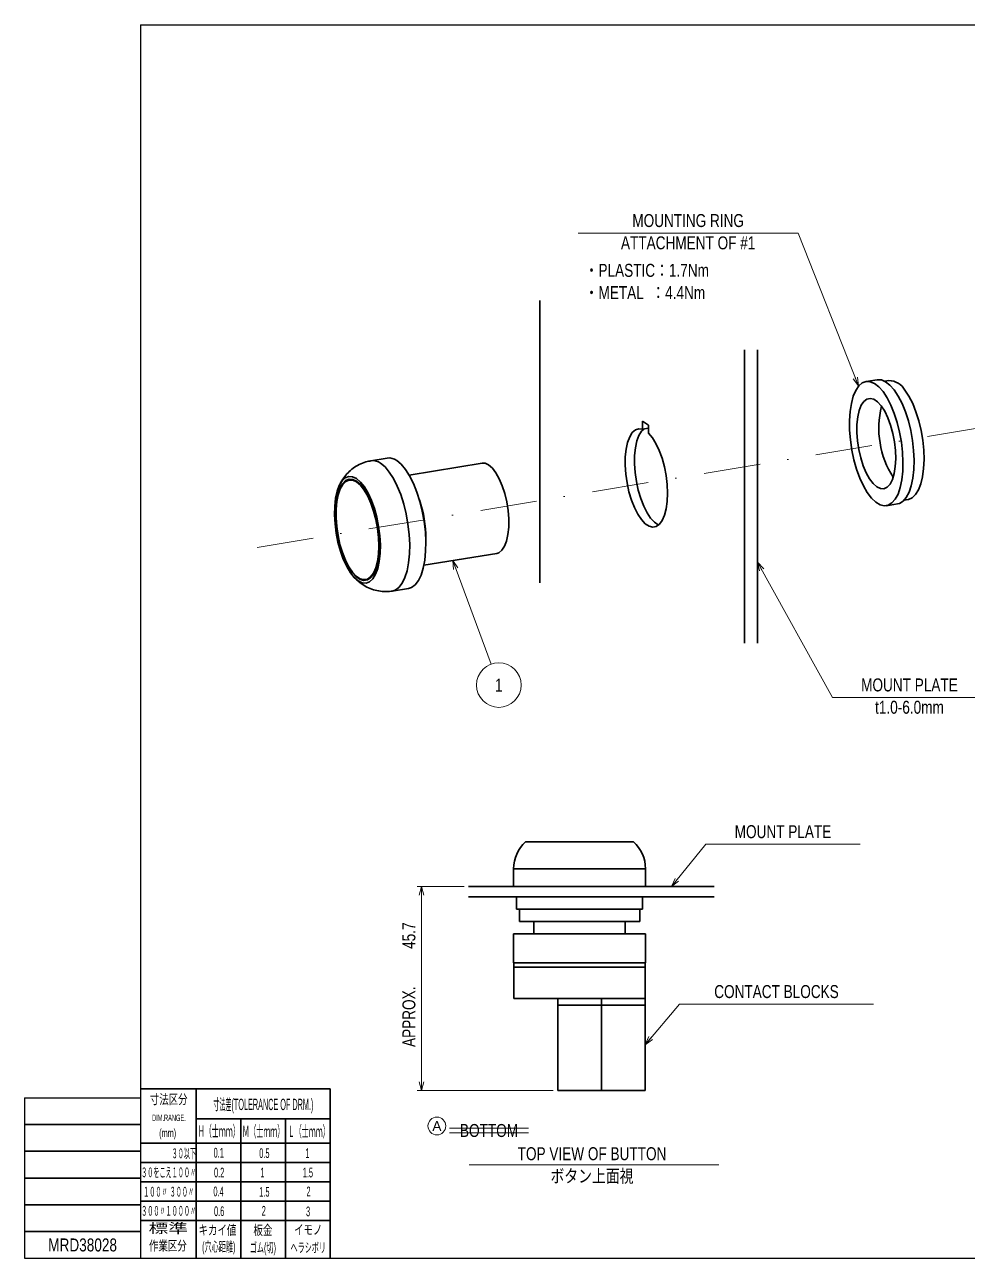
# Model space of a CAD drawing. Header units: millimetres. Extents: x 7 to 413, y 10 to 287.
# Drawn here: x 7 to 218.6, y 10.2 to 286.8 of the extents above; entities that cross this region are included whole.
import ezdxf
from ezdxf.enums import TextEntityAlignment as Align

# ---------------------------------------------------------------- set-up
doc = ezdxf.new("R2010")
doc.units = ezdxf.units.MM
doc.linetypes.add('DASHDOT', pattern=[25.3, 12.7, -6.3, 0, -6.3])
for name, color, linetype in [('GR01_01', 7, 'Continuous'), ('GR02_Layer1', 7, 'Continuous'), ('GR1_01', 7, 'Continuous'), ('図面枠D8M', 7, 'Continuous'), ('表題、部品表', 7, 'Continuous')]:
    doc.layers.add(name, color=color, linetype=linetype)
doc.styles.add('HG丸ｺﾞｼｯｸM-PRO', font='')
doc.styles.get('HG丸ｺﾞｼｯｸM-PRO').set_extended_font_data('HG丸ｺﾞｼｯｸM-PRO')

# ---------------------------------------------------------------- blocks, each defined once
blk = doc.blocks.new('BLKF023')
at = {"layer": '図面枠D8M', "color": 2, "linetype": 'Continuous', "lineweight": 25}
for p, q in [((33, 286.75), (413, 286.75)), ((33, 286.75), (33, 10.25)), ((7, 46.25), (7, 10.25)), ((7, 46.25), (33, 46.25)), ((7, 10.25), (413, 10.25))]:
    blk.add_line(p, q, dxfattribs=at)
at = {"layer": '図面枠D8M', "color": 3, "linetype": 'Continuous', "lineweight": 35}
for p, q in [((33, 48.25), (75.5, 48.25)), ((45.5, 48.25), (45.5, 10.25)), ((75.5, 48.25), (75.5, 10.25)), ((45.5, 41.55), (75.5, 41.55)), ((55.5, 41.55), (55.5, 10.25)), ((65.5, 41.55), (65.5, 10.25)), ((7, 40.25), (33, 40.25)), ((33, 36.05), (75.5, 36.05)), ((7, 34.25), (33, 34.25)), ((33, 31.72), (75.5, 31.72)), ((7, 28.25), (33, 28.25)), ((33, 27.4), (75.5, 27.4)), ((7, 22.25), (33, 22.25)), ((33, 23.07), (75.5, 23.07)), ((33, 18.75), (75.5, 18.75)), ((33, 16.25), (7, 16.25))]:
    blk.add_line(p, q, dxfattribs=at)
at = {"layer": '図面枠D8M', "color": 4, "linetype": 'Continuous', "lineweight": 13, "style": 'HG丸ｺﾞｼｯｸM-PRO'}
for s, height, width, p in [('寸法区分', 2.182, 0.692256, (39.31, 44.15)), ('(mm)', 1.818, 0.619256, (39.07, 36.89)), ('標準', 2.182, 1.489301, (39.21, 15.25)), ('作業区分', 2.182, 0.692256, (39.12, 11.35)), ('(穴心距離)', 2.182, 0.521231, (50.53, 11.11)), ('ゴム(切)', 2.182, 0.521232, (60.43, 10.92)), ('ヘラシボリ', 2.182, 0.521228, (70.61, 10.92))]:
    blk.add_text(s, height=height, dxfattribs=dict(at, width=width)).set_placement(p, align=Align.BOTTOM_CENTER)
for s, height, width, p in [('寸法差(TOLERANCE OF DRM.)', 2.5455, 0.382528, (60.52, 44.75)), ('DIM.RANGE.', 1.455, 0.522543, (39.35, 41.74)), ('Ｈ（士ｍｍ）', 2.545, 0.439786, (50.53, 38.76)), ('Ｍ（士ｍｍ）', 2.545, 0.439786, (60.52, 38.71)), ('Ｌ（士ｍｍ）', 2.545, 0.439786, (70.7, 38.71)), ('３０以下', 2.182, 0.44793, (42.7, 33.77)), ('0.1', 2.182, 0.522424, (50.53, 33.92)), ('0.5', 2.182, 0.522424, (60.76, 33.82)), ('1', 2.18, 0.521199, (70.42, 33.82)), ('３０をこえ１００〃', 2.182, 0.44793, (39.29, 29.52)), ('0.2', 2.182, 0.522424, (50.62, 29.48)), ('1', 2.18, 0.521199, (60.33, 29.48)), ('1.5', 2.182, 0.522424, (70.52, 29.48)), ('１００〃 ３００〃', 2.182, 0.448161, (39.29, 25.18)), ('0.4', 2.182, 0.522424, (50.48, 25.24)), ('1.5', 2.182, 0.522424, (60.76, 25.15)), ('2', 2.18, 0.521199, (70.66, 25.24)), ('３００〃１０００〃', 2.182, 0.44793, (39.29, 20.89)), ('0.6', 2.182, 0.522424, (50.62, 20.81)), ('2', 2.18, 0.521199, (60.62, 20.9)), ('3', 2.18, 0.521199, (70.56, 20.76)), ('キカイ値', 2.182, 0.692256, (50.24, 16.58)), ('板金', 2.182, 0.692256, (60.43, 16.58)), ('イモノ', 2.182, 0.692256, (70.61, 16.67))]:
    blk.add_text(s, height=height, dxfattribs=dict(at, width=width)).set_placement(p, align=Align.MIDDLE_CENTER)
blk = doc.blocks.new('BLKF026')
at = {"layer": 'GR01_01', "color": 3, "linetype": 'Continuous', "lineweight": 35}
for p, q in [((192.84, 203.46), (193.4, 204.77)), ((193.4, 204.77), (194.08, 205.78)), ((194.08, 205.78), (194.86, 206.45)), ((194.86, 206.45), (195.72, 206.77)), ((195.72, 206.77), (196.64, 206.73)), ((196.64, 206.73), (197.6, 206.33)), ((197.6, 206.33), (198.56, 205.58)), ((198.56, 205.58), (199.51, 204.5)), ((192.12, 200.04), (192.41, 201.87)), ((192.41, 201.87), (192.84, 203.46)), ((199.51, 204.5), (200.42, 203.12)), ((200.42, 203.12), (201.27, 201.47)), ((191.99, 198.03), (192.12, 200.04)), ((201.27, 201.47), (202.03, 199.6)), ((202.03, 199.6), (202.69, 197.56)), ((192.01, 195.89), (191.99, 198.03)), ((202.69, 197.56), (203.22, 195.39)), ((192.19, 193.67), (192.01, 195.89)), ((192.52, 191.42), (192.19, 193.67)), ((203.22, 195.39), (203.62, 193.16)), ((192.99, 189.22), (192.52, 191.42)), ((203.62, 193.16), (203.88, 190.92)), ((203.88, 190.92), (203.98, 188.73)), ((193.58, 187.11), (192.99, 189.22)), ((203.98, 188.73), (203.92, 186.64)), ((194.3, 185.14), (193.58, 187.11)), ((203.92, 186.64), (203.71, 184.72)), ((195.1, 183.38), (194.3, 185.14)), ((195.98, 181.86), (195.1, 183.38)), ((203.36, 183.01), (202.86, 181.55)), ((203.71, 184.72), (203.36, 183.01)), ((196.92, 180.62), (195.98, 181.86)), ((197.88, 179.71), (196.92, 180.62)), ((202.24, 180.39), (201.5, 179.55)), ((202.86, 181.55), (202.24, 180.39)), ((198.84, 179.13), (197.88, 179.71)), ((199.78, 178.91), (198.84, 179.13)), ((200.68, 179.05), (199.78, 178.91)), ((201.5, 179.55), (200.68, 179.05))]:
    blk.add_line(p, q, dxfattribs=at)
blk = doc.blocks.new('BLKF027')
at = {"layer": 'GR01_01', "color": 3, "linetype": 'Continuous', "lineweight": 35}
for p, q in [((195.19, 202.3), (194.61, 201.44)), ((195.88, 202.83), (195.19, 202.3)), ((196.64, 202.99), (195.88, 202.83)), ((197.45, 202.78), (196.64, 202.99)), ((198.28, 202.22), (197.45, 202.78)), ((199.09, 201.32), (198.28, 202.22)), ((194.14, 200.26), (193.82, 198.82)), ((194.61, 201.44), (194.14, 200.26)), ((199.87, 200.11), (199.09, 201.32)), ((200.58, 198.64), (199.87, 200.11)), ((193.65, 197.16), (193.63, 195.35)), ((193.82, 198.82), (193.65, 197.16)), ((201.2, 196.96), (200.58, 198.64)), ((201.7, 195.13), (201.2, 196.96)), ((193.63, 195.35), (193.77, 193.45)), ((202.06, 193.22), (201.7, 195.13)), ((193.77, 193.45), (194.06, 191.52)), ((194.06, 191.52), (194.5, 189.64)), ((202.28, 191.3), (202.06, 193.22)), ((202.34, 189.43), (202.28, 191.3)), ((194.5, 189.64), (195.06, 187.88)), ((202.24, 187.69), (202.34, 189.43)), ((195.06, 187.88), (195.72, 186.3)), ((195.72, 186.3), (196.47, 184.95)), ((201.6, 184.81), (201.99, 186.13)), ((201.99, 186.13), (202.24, 187.69)), ((196.47, 184.95), (197.27, 183.89)), ((197.27, 183.89), (198.1, 183.16)), ((198.1, 183.16), (198.92, 182.77)), ((198.92, 182.77), (199.71, 182.75)), ((199.71, 182.75), (200.44, 183.09)), ((200.44, 183.09), (201.07, 183.79)), ((201.07, 183.79), (201.6, 184.81))]:
    blk.add_line(p, q, dxfattribs=at)
blk = doc.blocks.new('BLKF028')
at = {"layer": 'GR01_01', "color": 3, "linetype": 'Continuous', "lineweight": 35}
for p, q in [((198.21, 207.18), (198.19, 207.17)), ((199.13, 207.13), (198.21, 207.18)), ((200.09, 206.73), (199.13, 207.13)), ((201.05, 205.98), (200.09, 206.73)), ((202, 204.91), (201.05, 205.98))]:
    blk.add_line(p, q, dxfattribs=at)
blk = doc.blocks.new('BLKF029')
at = {"layer": 'GR01_01', "color": 3, "linetype": 'Continuous', "lineweight": 35}
for p, q in [((202.91, 203.52), (202, 204.91)), ((203.76, 201.88), (202.91, 203.52)), ((204.52, 200.01), (203.76, 201.88)), ((205.18, 197.96), (204.52, 200.01)), ((205.71, 195.8), (205.18, 197.96)), ((206.11, 193.56), (205.71, 195.8)), ((206.37, 191.32), (206.11, 193.56)), ((206.47, 189.13), (206.37, 191.32)), ((206.41, 187.05), (206.47, 189.13)), ((206.2, 185.13), (206.41, 187.05)), ((205.35, 181.96), (205.84, 183.42)), ((205.84, 183.42), (206.2, 185.13)), ((203.17, 179.46), (203.99, 179.95)), ((203.99, 179.95), (204.72, 180.79)), ((204.72, 180.79), (205.35, 181.96)), ((202.74, 179.34), (203.17, 179.46))]:
    blk.add_line(p, q, dxfattribs=at)
blk = doc.blocks.new('BLKF030')
at = {"layer": 'GR01_01', "color": 3, "linetype": 'Continuous', "lineweight": 35}
for p, q in [((205.32, 203.46), (204.42, 204.82)), ((206.15, 201.83), (205.32, 203.46)), ((206.89, 199.98), (206.15, 201.83)), ((207.53, 197.96), (206.89, 199.98)), ((208.04, 195.82), (207.53, 197.96)), ((208.41, 193.62), (208.04, 195.82)), ((208.63, 191.42), (208.41, 193.62)), ((208.7, 189.29), (208.63, 191.42)), ((208.61, 187.27), (208.7, 189.29)), ((207.98, 183.81), (208.37, 185.43)), ((208.37, 185.43), (208.61, 187.27)), ((207.45, 182.46), (207.98, 183.81)), ((205.14, 180.34), (205.21, 180.36)), ((205.21, 180.36), (206.05, 180.71)), ((206.05, 180.71), (206.8, 181.42)), ((206.8, 181.42), (207.45, 182.46))]:
    blk.add_line(p, q, dxfattribs=at)
blk = doc.blocks.new('BLKF031')
at = {"layer": 'GR01_01', "color": 3, "linetype": 'Continuous', "lineweight": 35}
for p, q in [((142.69, 194.36), (142.22, 193.11)), ((143.28, 195.31), (142.69, 194.36)), ((143.97, 195.92), (143.28, 195.31)), ((144.74, 196.17), (143.97, 195.92)), ((145.57, 196.07), (144.74, 196.17)), ((147.78, 194.17), (146.93, 195.17)), ((148.58, 192.88), (147.78, 194.17)), ((141.89, 191.6), (141.71, 189.88)), ((142.22, 193.11), (141.89, 191.6)), ((149.31, 191.33), (148.58, 192.88)), ((149.94, 189.58), (149.31, 191.33)), ((141.71, 189.88), (141.69, 188)), ((150.46, 187.68), (149.94, 189.58)), ((141.69, 188), (141.82, 186.03)), ((141.82, 186.03), (142.1, 184.03)), ((150.84, 185.7), (150.46, 187.68)), ((151.08, 183.7), (150.84, 185.7)), ((142.1, 184.03), (142.53, 182.07)), ((151.17, 181.75), (151.08, 183.7)), ((142.53, 182.07), (143.08, 180.2)), ((143.08, 180.2), (143.75, 178.51)), ((150.87, 178.24), (151.1, 179.91)), ((151.1, 179.91), (151.17, 181.75)), ((143.75, 178.51), (144.5, 177.03)), ((144.5, 177.03), (145.31, 175.81)), ((150.5, 176.8), (150.87, 178.24)), ((145.31, 175.81), (146.16, 174.91)), ((146.16, 174.91), (147.02, 174.34)), ((147.02, 174.34), (147.87, 174.13)), ((147.87, 174.13), (148.66, 174.28)), ((148.66, 174.28), (149.38, 174.79)), ((149.38, 174.79), (150, 175.64)), ((150, 175.64), (150.5, 176.8))]:
    blk.add_line(p, q, dxfattribs=at)
blk = doc.blocks.new('BLKF032')
at = {"layer": 'GR01_01', "color": 3, "linetype": 'Continuous', "lineweight": 35}
for p, q in [((144.3, 193.45), (144.77, 194.7)), ((144.77, 194.7), (145.36, 195.65)), ((145.36, 195.65), (145.84, 196.11)), ((143.79, 190.22), (143.97, 191.94)), ((143.97, 191.94), (144.3, 193.45)), ((143.77, 188.34), (143.79, 190.22)), ((143.9, 186.37), (143.77, 188.34)), ((144.19, 184.37), (143.9, 186.37)), ((144.61, 182.41), (144.19, 184.37)), ((145.16, 180.54), (144.61, 182.41)), ((145.83, 178.85), (145.16, 180.54)), ((146.58, 177.37), (145.83, 178.85)), ((147.39, 176.15), (146.58, 177.37)), ((148.25, 175.25), (147.39, 176.15)), ((149.11, 174.68), (148.25, 175.25)), ((149.21, 174.64), (149.11, 174.68))]:
    blk.add_line(p, q, dxfattribs=at)
blk = doc.blocks.new('BLKF038')
at = {"layer": 'GR01_01', "color": 3, "linetype": 'Continuous', "lineweight": 35}
for p, q in [((78.89, 185.16), (79.69, 185.47)), ((79.69, 185.47), (80.55, 185.41)), ((80.55, 185.41), (81.44, 185)), ((77.08, 182.2), (77.57, 183.5)), ((77.57, 183.5), (78.18, 184.49)), ((78.18, 184.49), (78.89, 185.16)), ((81.44, 185), (82.34, 184.23)), ((82.34, 184.23), (83.21, 183.14)), ((83.21, 183.14), (84.04, 181.76)), ((76.53, 178.86), (76.73, 180.64)), ((76.73, 180.64), (77.08, 182.2)), ((84.04, 181.76), (84.79, 180.13)), ((84.79, 180.13), (85.45, 178.3)), ((76.49, 176.92), (76.53, 178.86)), ((85.45, 178.3), (85.99, 176.33)), ((76.6, 174.88), (76.49, 176.92)), ((76.86, 172.8), (76.6, 174.88)), ((85.99, 176.33), (86.39, 174.26)), ((86.39, 174.26), (86.66, 172.18)), ((77.27, 170.73), (76.86, 172.8)), ((86.66, 172.18), (86.77, 170.14)), ((77.81, 168.76), (77.27, 170.73)), ((78.46, 166.93), (77.81, 168.76)), ((86.77, 170.14), (86.72, 168.2)), ((79.22, 165.29), (78.46, 166.93)), ((86.52, 166.42), (86.17, 164.86)), ((86.72, 168.2), (86.52, 166.42)), ((80.04, 163.91), (79.22, 165.29)), ((80.92, 162.83), (80.04, 163.91)), ((85.68, 163.56), (85.07, 162.56)), ((86.17, 164.86), (85.68, 163.56)), ((81.81, 162.06), (80.92, 162.83)), ((82.7, 161.65), (81.81, 162.06)), ((83.56, 161.59), (82.7, 161.65)), ((84.36, 161.9), (83.56, 161.59)), ((85.07, 162.56), (84.36, 161.9))]:
    blk.add_line(p, q, dxfattribs=at)
blk = doc.blocks.new('BLKF039')
at = {"layer": 'GR01_01', "color": 3, "linetype": 'Continuous', "lineweight": 35}
for p, q in [((91.44, 188.22), (90.45, 189.04)), ((92.4, 187.07), (91.44, 188.22)), ((93.33, 185.63), (92.4, 187.07)), ((94.19, 183.92), (93.33, 185.63)), ((94.96, 182), (94.19, 183.92)), ((95.63, 179.9), (94.96, 182)), ((96.18, 177.68), (95.63, 179.9)), ((96.59, 175.4), (96.18, 177.68)), ((96.86, 173.1), (96.59, 175.4)), ((96.97, 170.86), (96.86, 173.1)), ((96.73, 166.72), (96.93, 168.71)), ((96.93, 168.71), (96.97, 170.86)), ((96.39, 164.94), (96.73, 166.72)), ((95.29, 162.15), (95.9, 163.4)), ((95.9, 163.4), (96.39, 164.94)), ((93.06, 160.4), (93.74, 160.62)), ((93.74, 160.62), (94.56, 161.21)), ((94.56, 161.21), (95.29, 162.15))]:
    blk.add_line(p, q, dxfattribs=at)
blk = doc.blocks.new('BLKF040')
at = {"layer": 'GR01_01', "color": 3, "linetype": 'Continuous', "lineweight": 35}
for p, q in [((77.69, 182.85), (77.24, 181.54)), ((78.28, 183.87), (77.69, 182.85)), ((78.97, 184.55), (78.28, 183.87)), ((79.74, 184.87), (78.97, 184.55)), ((80.58, 184.84), (79.74, 184.87)), ((81.45, 184.44), (80.58, 184.84)), ((82.33, 183.68), (81.45, 184.44)), ((83.18, 182.61), (82.33, 183.68)), ((83.98, 181.24), (83.18, 182.61)), ((76.92, 179.97), (76.76, 178.19)), ((77.24, 181.54), (76.92, 179.97)), ((84.71, 179.62), (83.98, 181.24)), ((76.76, 178.19), (76.75, 176.26)), ((85.34, 177.81), (84.71, 179.62)), ((85.85, 175.86), (85.34, 177.81)), ((76.75, 176.26), (76.9, 174.25)), ((76.9, 174.25), (77.2, 172.21)), ((86.22, 173.83), (85.85, 175.86)), ((77.2, 172.21), (77.64, 170.21)), ((86.45, 171.8), (86.22, 173.83)), ((86.52, 169.82), (86.45, 171.8)), ((77.64, 170.21), (78.21, 168.32)), ((86.43, 167.96), (86.52, 169.82)), ((78.21, 168.32), (78.9, 166.6)), ((78.9, 166.6), (79.66, 165.1)), ((85.8, 164.83), (86.19, 166.28)), ((86.19, 166.28), (86.43, 167.96)), ((79.66, 165.1), (80.5, 163.87)), ((80.5, 163.87), (81.36, 162.96)), ((84.64, 162.81), (85.28, 163.66)), ((85.28, 163.66), (85.8, 164.83)), ((81.36, 162.96), (82.24, 162.38)), ((82.24, 162.38), (83.1, 162.16)), ((83.1, 162.16), (83.91, 162.3)), ((83.91, 162.3), (84.64, 162.81))]:
    blk.add_line(p, q, dxfattribs=at)
blk = doc.blocks.new('BLKF041')
at = {"layer": 'GR01_01', "color": 3, "linetype": 'Continuous', "lineweight": 35}
for p, q in [((77.31, 181.4), (77.76, 182.69)), ((77.76, 182.69), (78.33, 183.69)), ((78.33, 183.69), (79.01, 184.36)), ((79.01, 184.36), (79.78, 184.68)), ((79.78, 184.68), (80.6, 184.64)), ((80.6, 184.64), (81.45, 184.25)), ((81.45, 184.25), (82.31, 183.51)), ((82.31, 183.51), (83.15, 182.45)), ((76.84, 178.11), (77, 179.86)), ((77, 179.86), (77.31, 181.4)), ((83.15, 182.45), (83.94, 181.1)), ((83.94, 181.1), (84.66, 179.51)), ((76.83, 176.22), (76.84, 178.11)), ((84.66, 179.51), (85.27, 177.73)), ((85.27, 177.73), (85.77, 175.82)), ((76.98, 174.24), (76.83, 176.22)), ((77.28, 172.23), (76.98, 174.24)), ((85.77, 175.82), (86.14, 173.83)), ((77.71, 170.27), (77.28, 172.23)), ((86.14, 173.83), (86.36, 171.83)), ((86.36, 171.83), (86.43, 169.88)), ((78.27, 168.42), (77.71, 170.27)), ((86.43, 169.88), (86.35, 168.05)), ((78.94, 166.72), (78.27, 168.42)), ((79.7, 165.25), (78.94, 166.72)), ((86.11, 166.4), (85.73, 164.98)), ((86.35, 168.05), (86.11, 166.4)), ((80.52, 164.04), (79.7, 165.25)), ((81.37, 163.14), (80.52, 164.04)), ((82.23, 162.57), (81.37, 163.14)), ((85.22, 163.83), (84.59, 163)), ((85.73, 164.98), (85.22, 163.83)), ((83.07, 162.36), (82.23, 162.57)), ((83.87, 162.5), (83.07, 162.36)), ((84.59, 163), (83.87, 162.5))]:
    blk.add_line(p, q, dxfattribs=at)
blk = doc.blocks.new('BLKF042')
at = {"layer": 'GR01_01', "color": 3, "linetype": 'Continuous', "lineweight": 35}
for p, q in [((111.89, 187.37), (111.06, 188.09)), ((112.69, 186.32), (111.89, 187.37)), ((113.44, 184.99), (112.69, 186.32)), ((114.11, 183.42), (113.44, 184.99)), ((114.68, 181.66), (114.11, 183.42)), ((115.12, 179.79), (114.68, 181.66)), ((115.42, 177.87), (115.12, 179.79)), ((115.56, 175.96), (115.42, 177.87)), ((115.56, 174.14), (115.56, 175.96)), ((115.07, 171.02), (115.39, 172.47)), ((115.39, 172.47), (115.56, 174.14)), ((113.36, 168.41), (114.04, 168.95)), ((114.04, 168.95), (114.62, 169.83)), ((114.62, 169.83), (115.07, 171.02)), ((112.87, 168.25), (113.36, 168.41))]:
    blk.add_line(p, q, dxfattribs=at)
blk = doc.blocks.new('BLKF043')
at = {"layer": 'GR01_01', "color": 3, "linetype": 'Continuous', "lineweight": 35}
for p, q in [((86.83, 188.45), (87.82, 187.63)), ((87.82, 187.63), (88.78, 186.48)), ((88.78, 186.48), (89.71, 185.04)), ((89.71, 185.04), (90.57, 183.33)), ((90.57, 183.33), (91.34, 181.41)), ((91.34, 181.41), (92.01, 179.31)), ((92.01, 179.31), (92.56, 177.09)), ((92.56, 177.09), (92.97, 174.81)), ((92.97, 174.81), (93.24, 172.51)), ((93.24, 172.51), (93.35, 170.27)), ((93.35, 170.27), (93.31, 168.12)), ((93.11, 166.13), (92.77, 164.35)), ((93.31, 168.12), (93.11, 166.13)), ((92.77, 164.35), (92.28, 162.81)), ((90.94, 160.62), (90.12, 160.03)), ((91.67, 161.56), (90.94, 160.62)), ((92.28, 162.81), (91.67, 161.56)), ((90.12, 160.03), (89.45, 159.81))]:
    blk.add_line(p, q, dxfattribs=at)
blk = doc.blocks.new('FXTIP_ARROW_S')
at = {"color": 0, "linetype": 'Continuous', "lineweight": -2}
for q in [(-1, 0), (-0.97, 0.26), (-0.97, -0.26)]:
    blk.add_line((0, 0), q, dxfattribs=at)
blk = doc.blocks.new('FXTIP_ARROW_E')
at = {"color": 0, "linetype": 'Continuous', "lineweight": -2}
for q in [(-1, 0), (-0.97, 0.26), (-0.97, -0.26)]:
    blk.add_line((0, 0), q, dxfattribs=at)
blk = doc.blocks.new('BLKF053')
at = {"layer": 'GR1_01', "color": 4, "linetype": 'Continuous', "lineweight": 13}
blk.add_circle((99.45, 39.91), 2, dxfattribs=at)
at = {"layer": 'GR1_01', "color": 4, "linetype": 'Continuous', "lineweight": 13, "style": 'HG丸ｺﾞｼｯｸM-PRO', "width": 1.042301}
blk.add_text('A', height=2.18, dxfattribs=at).set_placement((99.45, 39.91), align=Align.MIDDLE_CENTER)

msp = doc.modelspace()

# ---------------------------------------------------------------- linework, layer by layer
at = {"layer": 'GR01_01', "color": 3, "linetype": 'Continuous', "lineweight": 35}
for p, q in [((122.56, 161.65), (122.56, 224.94)), ((168.45, 148.13), (168.45, 213.89)), ((171.34, 148.13), (171.34, 213.89)), ((198.19, 207.17), (195.7, 206.77)), ((200.78, 206.99), (199.89, 206.84)), ((146.9, 196.99), (145.54, 197.89)), ((145.54, 197.89), (145.57, 196.07)), ((146.93, 195.17), (146.9, 196.99)), ((146.92, 196.29), (145.57, 196.07)), ((88.29, 189.62), (84.67, 189.02)), ((109.57, 188.48), (93.23, 185.81)), ((110.24, 188.46), (109.57, 188.48)), ((111.06, 188.09), (110.24, 188.46)), ((80.64, 184.82), (79.8, 184.68)), ((204.25, 180.2), (205.14, 180.34)), ((200.25, 178.94), (202.74, 179.34)), ((96.53, 165.58), (112.87, 168.25)), ((83.45, 162.38), (84.29, 162.52)), ((89.44, 159.81), (93.06, 160.4))]:
    msp.add_line(p, q, dxfattribs=at)
at = {"layer": 'GR01_01', "color": 4, "linetype": 'DASHDOT', "lineweight": 13}
msp.add_line((59.15, 169.57), (306.11, 210.49), dxfattribs=at)
at = {"layer": 'GR01_01', "color": 3, "linetype": 'Continuous', "lineweight": 35}
for centre, radius, start, end in [((200.76, 202.81), 4.18, 28.7216, 89.7222), ((219.04, 196.3), 20.48, 166.0833, 212.4884), ((85.06, 186.13), 2.92, 52.7506, 97.7457), ((88.68, 186.72), 2.92, 52.7556, 97.6659), ((72.14, 171.98), 24.81, 359.0664, 19.5053)]:
    msp.add_arc(centre, radius, start, end, dxfattribs=at)
for points, knots in [([(84.66, 188.99), (84.29, 188.92), (83.37, 188.78), (82.02, 188.2), (80.66, 187.37), (79.49, 186.35), (78.52, 185.17), (77.88, 184.18), (77.62, 183.57), (77.55, 183.42)], [0, 0, 0, 0, 0.118175, 0.290004, 0.455931, 0.618677, 0.781194, 0.947217, 1, 1, 1, 1]), ([(80.86, 162.92), (81.14, 162.63), (81.79, 161.95), (83.01, 161.08), (84.46, 160.34), (86, 159.86), (87.59, 159.67), (88.76, 159.66), (89.36, 159.81), (89.45, 159.83)], [0, 0, 0, 0, 0.132073, 0.30608, 0.475344, 0.64231, 0.808276, 0.973992, 1, 1, 1, 1])]:
    msp.add_open_spline(points, degree=3, knots=knots, dxfattribs=at)
at = {"layer": 'GR02_Layer1', "color": 3, "linetype": 'Continuous', "lineweight": 35}
for p, q in [((143.53, 103.58), (119.35, 103.58)), ((116.64, 97.58), (116.64, 93.58)), ((146.24, 97.58), (116.64, 97.58)), ((146.24, 93.58), (146.24, 97.58)), ((106.55, 93.58), (161.6, 93.58)), ((106.55, 91.28), (161.6, 91.28)), ((117.34, 91.28), (117.34, 88.53)), ((145.54, 88.53), (145.54, 91.28)), ((117.34, 88.53), (145.54, 88.53)), ((117.94, 88.53), (117.94, 85.78)), ((144.94, 85.78), (144.94, 88.53)), ((117.94, 85.78), (144.94, 85.78)), ((121.19, 85.78), (121.19, 82.98)), ((141.69, 82.98), (141.69, 85.78)), ((116.64, 82.98), (116.64, 76.48)), ((146.24, 82.98), (116.64, 82.98)), ((146.24, 76.48), (146.24, 82.98)), ((116.64, 76.48), (116.74, 76.48)), ((116.74, 76.48), (146.14, 76.48)), ((116.74, 76.48), (116.74, 75.48)), ((116.74, 68.48), (116.74, 75.48)), ((146.14, 75.48), (116.74, 75.48)), ((146.14, 75.48), (146.14, 76.48)), ((146.14, 76.48), (146.24, 76.48)), ((146.14, 68.48), (146.14, 75.48)), ((146.14, 68.48), (116.74, 68.48)), ((126.54, 68.48), (126.54, 66.98)), ((126.54, 66.98), (136.34, 66.98)), ((126.54, 66.98), (126.54, 47.88)), ((136.34, 66.98), (136.34, 68.48)), ((136.34, 47.88), (136.34, 66.98)), ((136.34, 66.98), (146.14, 66.98)), ((146.14, 66.98), (146.14, 68.48)), ((146.14, 47.88), (146.14, 66.98)), ((136.34, 47.88), (126.54, 47.88)), ((146.14, 47.88), (136.34, 47.88))]:
    msp.add_line(p, q, dxfattribs=at)
for centre, start, end in [((124.64, 97.58), 131.4096, 180), ((138.24, 97.58), 0, 48.5904)]:
    msp.add_arc(centre, 8, start, end, dxfattribs=at)
at = {"layer": 'GR1_01', "color": 4, "linetype": 'Continuous', "lineweight": 13}
for p, q in [((102.26, 39.4), (120.02, 39.4)), ((102.26, 38.4), (120.02, 38.4))]:
    msp.add_line(p, q, dxfattribs=at)
at = {"layer": '表題、部品表', "color": 4, "linetype": 'Continuous', "lineweight": 13}
for p, q in [((180.48, 240.02), (131.12, 240.02)), ((193.97, 205.77), (180.48, 240.02)), ((103.01, 166.64), (111.6, 143.42)), ((171.34, 166.26), (188.15, 135.94)), ((188.15, 135.94), (222.71, 135.94)), ((152.04, 93.58), (159.79, 103.05)), ((159.79, 103.05), (194.35, 103.05)), ((105.55, 93.58), (95, 93.58)), ((96, 47.88), (96, 93.58)), ((146.14, 58.13), (153.89, 67.21)), ((153.89, 67.21), (197.33, 67.21)), ((125.54, 47.88), (95, 47.88)), ((106.67, 31.2), (162.7, 31.2))]:
    msp.add_line(p, q, dxfattribs=at)
msp.add_circle((113.34, 138.73), 5, dxfattribs=at)

# ---------------------------------------------------------------- block references
at = {"layer": 'GR01_01', "color": 3, "linetype": 'Continuous', "lineweight": 35}
for name in ['BLKF026', 'BLKF028', 'BLKF029', 'BLKF030', 'BLKF027', 'BLKF031', 'BLKF032', 'BLKF043', 'BLKF039', 'BLKF042', 'BLKF038', 'BLKF040', 'BLKF041']:
    msp.add_blockref(name, (0, 0), dxfattribs=at)
at = {"layer": 'GR1_01', "color": 4, "linetype": 'Continuous', "lineweight": 13}
msp.add_blockref('BLKF053', (0, 0), dxfattribs=at)
at = {"layer": '図面枠D8M', "color": 4, "linetype": 'Continuous', "lineweight": 13}
msp.add_blockref('BLKF023', (0, 0), dxfattribs=at)
at = {"layer": '表題、部品表', "color": 4, "linetype": 'Continuous', "lineweight": 13, "xscale": 2, "yscale": 2}
for name, p, rotation in [('FXTIP_ARROW_S', (193.97, 205.77), 291.4981951304893), ('FXTIP_ARROW_S', (103.01, 166.64), 110.305811732259), ('FXTIP_ARROW_S', (171.34, 166.26), 119.0016994238882), ('FXTIP_ARROW_S', (152.04, 93.58), 230.7111807008809), ('FXTIP_ARROW_E', (96, 93.58), 90), ('FXTIP_ARROW_S', (146.14, 58.13), 229.4946182779408), ('FXTIP_ARROW_S', (96, 47.88), 270)]:
    msp.add_blockref(name, p, dxfattribs=dict(at, rotation=rotation))

# ---------------------------------------------------------------- texts
at = {"layer": 'GR1_01', "color": 3, "linetype": 'Continuous', "lineweight": 35, "style": 'HG丸ｺﾞｼｯｸM-PRO', "width": 0.78355}
msp.add_text('BOTTOM', height=2.909, dxfattribs=at).set_placement((111.14, 38.9), align=Align.MIDDLE_CENTER)
at = {"layer": '表題、部品表', "color": 3, "linetype": 'Continuous', "lineweight": 35, "style": 'HG丸ｺﾞｼｯｸM-PRO'}
for s, height, rotation, width, p in [('MOUNTING RING', 2.9091, 360, 0.782577, (155.8, 240.52)), ('ATTACHMENT OF #1', 2.9091, 360, 0.783394, (155.8, 235.52)), ('45.7', 2.909, 90, 0.784749, (95.5, 82.57)), ('APPROX. ', 2.909, 90, 0.783218, (95.5, 64.81))]:
    msp.add_text(s, height=height, rotation=rotation, dxfattribs=dict(at, width=width)).set_placement(p, align=Align.BOTTOM_CENTER)
for s, width, p in [('・PLASTIC：1.7Nm', 0.782887, (132.58, 231.69)), ('・METAL  ：4.4Nm', 0.783207, (132.58, 226.69))]:
    msp.add_text(s, height=2.9091, dxfattribs=dict(at, width=width)).set_placement(p, align=Align.MIDDLE_LEFT)
at = {"layer": '表題、部品表', "color": 3, "linetype": 'Continuous', "lineweight": 35, "style": 'HG丸ｺﾞｼｯｸM-PRO', "width": 0.784542}
msp.add_text('1', height=2.91, rotation=0, dxfattribs=at).set_placement((113.34, 138.73), align=Align.MIDDLE_CENTER)
at = {"layer": '表題、部品表', "color": 3, "linetype": 'Continuous', "lineweight": 35, "style": 'HG丸ｺﾞｼｯｸM-PRO'}
for s, height, width, p in [('MOUNT PLATE', 2.9091, 0.783073, (205.43, 136.44)), ('t1.0-6.0mm', 2.909, 0.784184, (205.43, 131.44)), ('MOUNT PLATE', 2.9091, 0.783073, (177.07, 103.55)), ('CONTACT BLOCKS', 2.9091, 0.7829, (175.61, 67.71))]:
    msp.add_text(s, height=height, dxfattribs=dict(at, width=width)).set_placement(p, align=Align.BOTTOM_CENTER)
for s, height, width, p in [('TOP VIEW OF BUTTON', 2.9091, 0.783621, (134.24, 33.7)), ('ボタン上面視', 2.909, 0.781842, (134.24, 28.7)), ('MRD38028', 2.909, 0.783793, (20, 13.25))]:
    msp.add_text(s, height=height, dxfattribs=dict(at, width=width)).set_placement(p, align=Align.MIDDLE_CENTER)

doc.saveas('drawing.dxf')
